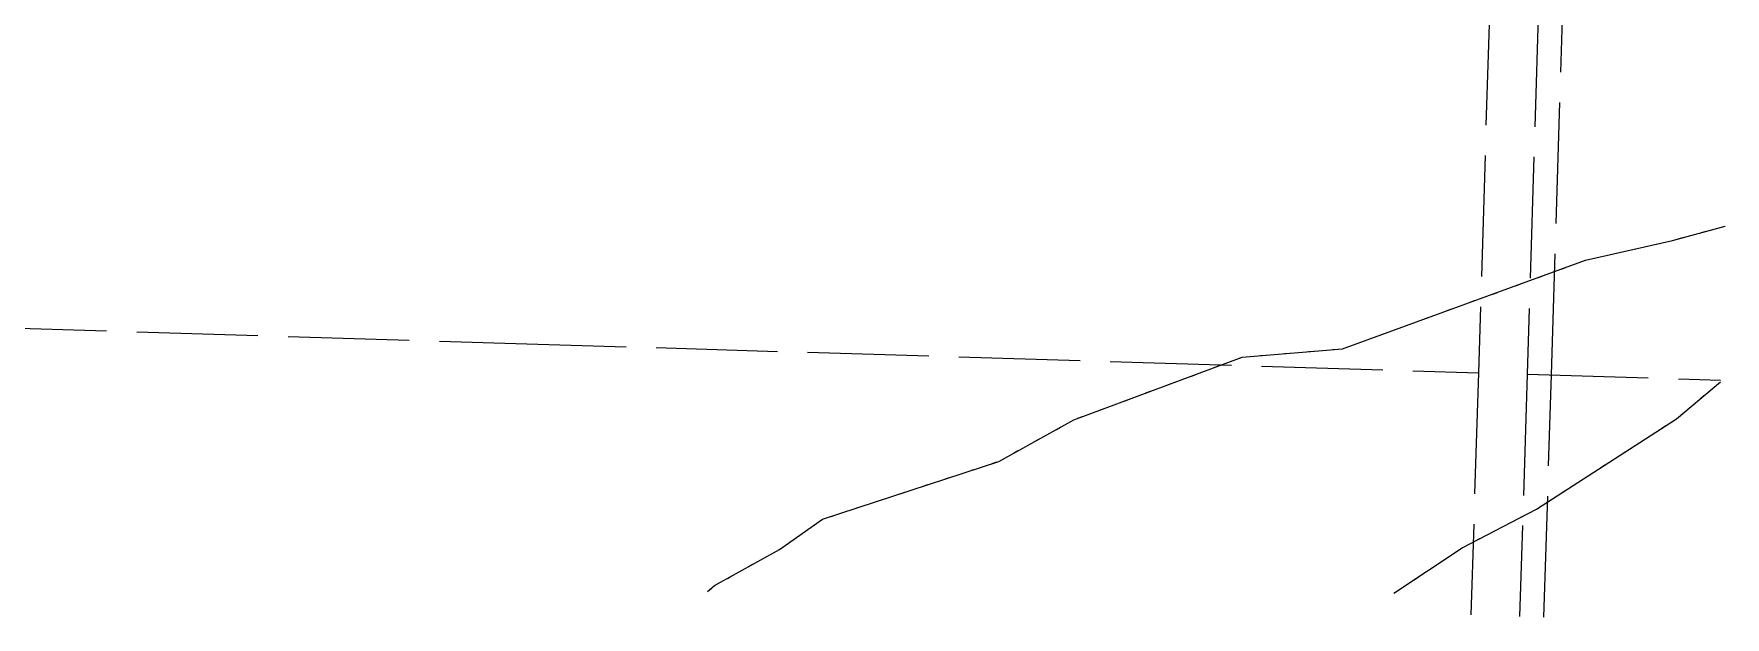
# Model space of a CAD drawing. Extents: x 355004 to 366534, y 6048595 to 6058688.
# Drawn here: x 359977 to 360675, y 6052709 to 6052950 of the extents above; entities that cross this region are included whole.
import ezdxf

# ---------------------------------------------------------------- set-up
doc = ezdxf.new("R2010")
doc.units = 0
doc.header["$LTSCALE"] = 5
doc.linetypes.add('foc-UNSURVEYED', pattern=[12.5, 10, -2.5])
doc.linetypes.add('foc-WHEELTRACKS', pattern=[2, 0.4, -1.6])
for name, color, linetype in [('L-USEC', 7, 'foc-UNSURVEYED'), ('T-CREEK', 160, 'Continuous'), ('T-WATER-P3', 160, 'foc-WHEELTRACKS')]:
    doc.layers.add(name, color=color, linetype=linetype)
doc.styles.add('foc-LtypeFont', font='ARIALN.TTF', dxfattribs={"height": 7.35})
doc.linetypes.add('foc-TOPO-flowdirection-NOLINE', pattern='A,0,[">",foc-LtypeFont,S=0.3,R=0,X=0,Y=-0.945],-20,[">",foc-LtypeFont,S=0.3,R=0,X=0,Y=-0.945],0', length=20)

msp = doc.modelspace()

# ---------------------------------------------------------------- linework, layer by layer
at = {"layer": 'L-USEC'}
for p, q in [((360585.696, 6053211.981), (360573.325, 6052810.01)), ((360605.797, 6053211.362), (360593.426, 6052809.391)), ((360603.476, 6052809.092), (360615.847, 6053211.064)), ((359769.64, 6052834.48), (360171.482, 6052822.245)), ((360171.482, 6052822.245), (360573.325, 6052810.01)), ((360573.325, 6052810.01), (360570.25, 6052710.091)), ((360593.426, 6052809.391), (360590.351, 6052709.479)), ((360593.426, 6052809.398), (360673.245, 6052806.968)), ((360600.401, 6052709.173), (360603.476, 6052809.092))]:
    msp.add_line(p, q, dxfattribs=at)
at = {"layer": 'T-CREEK', "linetype": 'foc-TOPO-flowdirection-NOLINE', "flags": 128}
for points in [[(360255.046, 6052719.688), (360257.972, 6052722.201), (360284.783, 6052737.078), (360302.563, 6052749.566), (360375.334, 6052773.44), (360406.365, 6052790.597), (360475.866, 6052816.451), (360517.216, 6052819.888), (360617.598, 6052856.412), (360653.409, 6052864.558), (360675.2, 6052870.483)], [(360538.45, 6052719.068), (360566.651, 6052737.784), (360597.282, 6052753.761), (360655.154, 6052791.005), (360673.224, 6052806.264)]]:
    msp.add_lwpolyline(points, dxfattribs=at)
at = {"layer": 'T-WATER-P3', "flags": 128}
for points in [[(360255.046, 6052719.688), (360257.972, 6052722.201), (360284.783, 6052737.078), (360302.563, 6052749.566), (360375.334, 6052773.44), (360406.365, 6052790.597), (360475.866, 6052816.451), (360517.216, 6052819.888), (360617.598, 6052856.412), (360653.409, 6052864.558), (360675.2, 6052870.483)], [(360538.45, 6052719.068), (360566.651, 6052737.784), (360597.282, 6052753.761), (360655.154, 6052791.005), (360673.224, 6052806.264)]]:
    msp.add_lwpolyline(points, dxfattribs=at)

doc.saveas('drawing.dxf')
